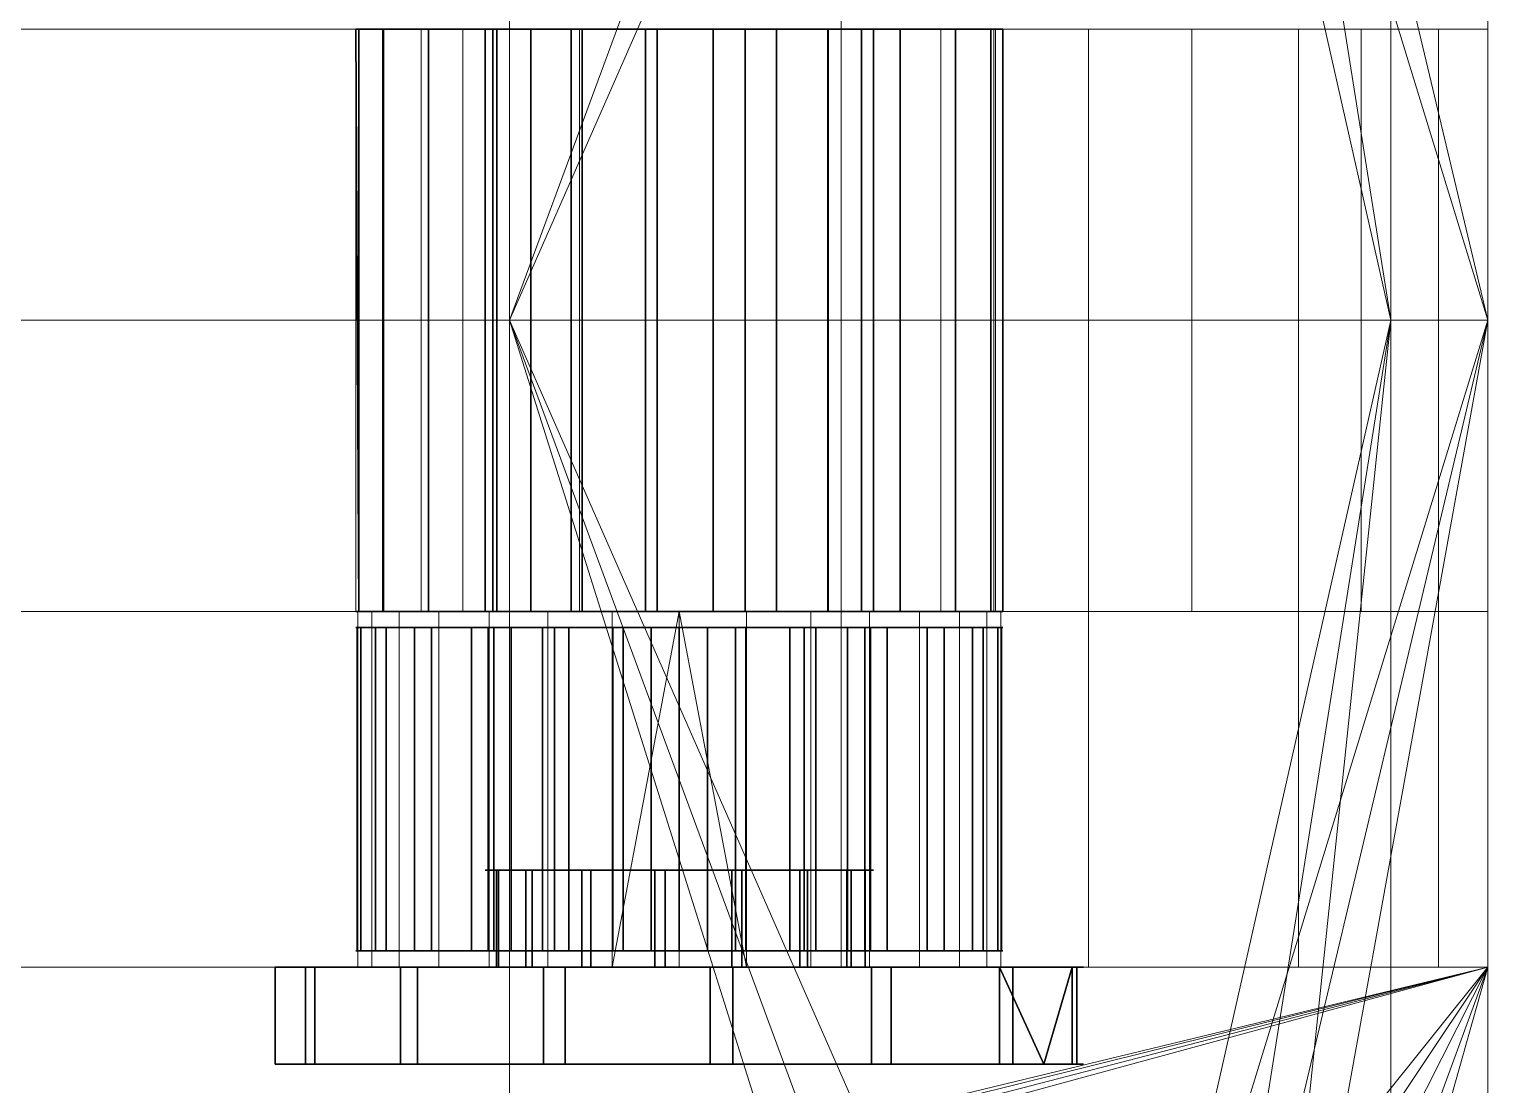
# Model space of a CAD drawing. Header units: millimetres. Extents: x -193 to 143, y -35 to 118.
# Drawn here: x 84.9 to 130, y 31.36 to 64 of the extents above; entities that cross this region are included whole.
import ezdxf

# ---------------------------------------------------------------- set-up
doc = ezdxf.new("R2010")
doc.units = ezdxf.units.MM
doc.layers.add('1', color=7, linetype='Continuous', true_color=0xffffff)

# ---------------------------------------------------------------- blocks, each defined once
blk = doc.blocks.new('UG_SURFACE_001')
at = {"layer": '1', "color": 30, "linetype": 'Continuous', "lineweight": 18}
for points in [[(129.999995, 109.999999, 12), (129.999995, 75.000003, 12), (129.999995, 55), (129.999995, 93.75)], [(64.999998, 93.75), (99.749997, 93.75), (99.749997, 55), (64.999998, 55)], [(99.749997, 55), (99.749997, 93.75), (113.833465, 93.75), (113.985218, 93.54113)], [(99.749997, 55), (113.985218, 93.54113), (116.145901, 92.293657)], [(120.999999, 92.803851), (122.050807, 93.75), (127.000004, 93.75), (127.000004, 55)], [(127.000004, 93.75), (129.999995, 93.75), (129.999995, 55), (127.000004, 55)], [(127.000004, 55), (118.627168, 92.032872), (120.999999, 92.803851)], [(116.145901, 92.293657), (118.627168, 92.032872), (127.000004, 55), (99.749997, 55)], [(129.999995, 55), (129.999995, 75.000003, 12), (129.999995, 64.000003, 12)], [(0, 64.000003, 12), (0, 46, 12), (129.999995, 46, 12), (129.999995, 64.000003, 12)], [(129.999995, 55), (129.999995, 64.000003, 12), (129.999995, 46, 12)], [(64.999998, 55), (99.749997, 55), (99.749997, 7.75), (64.999998, 7.75)], [(99.749997, 55), (116.145901, 17.706338), (113.985218, 16.458869)], [(113.985218, 16.458869), (112.518728, 14.44042), (99.749997, 55)], [(118.627168, 17.967131), (116.145901, 17.706338), (99.749997, 55), (127.000004, 55)], [(112.518728, 14.44042), (112.000003, 12), (99.749997, 7.75), (99.749997, 55)], [(127.000004, 55), (120.999999, 17.196152), (118.627168, 17.967131)], [(122.854099, 15.526712), (120.999999, 17.196152), (127.000004, 55)], [(127.000004, 55), (127.000004, 7.75), (123.868883, 13.24747), (122.854099, 15.526712)], [(127.000004, 55), (129.999995, 55), (129.999995, 7.75), (127.000004, 7.75)], [(129.999995, 46, 12), (129.999995, 35, 12), (129.999995, 55)], [(129.999995, 7.75), (129.999995, 55), (129.999995, 35, 12), (129.999995, 0, 12)], [(129.999995, 46, 12), (0, 46, 12), (100.932635, 46, 55.864546), (104.999997, 46, 55)], [(29.067367, 46, 55.864546), (32.43145, 46, 58.308695), (100.932635, 46, 55.864546), (0, 46, 12)], [(109.999999, 35, 90.000004), (109.999999, 46, 90.000004), (20, 46, 90.000004), (20, 35, 90.000004)], [(20, 46, 90.000004), (109.999999, 46, 90.000004), (30.877853, 46, 73.090173), (27.079117, 46, 74.781477)], [(109.999999, 46, 90.000004), (33.660255, 46, 70), (30.877853, 46, 73.090173)], [(95.489435, 46, 61.909828), (32.43145, 46, 58.308695), (34.510564, 46, 61.909828)], [(32.43145, 46, 58.308695), (95.489435, 46, 61.909828), (97.568549, 46, 58.308695)], [(97.568549, 46, 58.308695), (100.932635, 46, 55.864546), (32.43145, 46, 58.308695)], [(33.660255, 46, 70), (96.339747, 46, 70), (95.054783, 46, 66.045284)], [(34.94522, 46, 66.045284), (33.660255, 46, 70), (95.054783, 46, 66.045284)], [(102.920882, 46, 74.781477), (99.122144, 46, 73.090173), (33.660255, 46, 70), (109.999999, 46, 90.000004)], [(99.122144, 46, 73.090173), (96.339747, 46, 70), (33.660255, 46, 70)], [(34.510564, 46, 61.909828), (34.94522, 46, 66.045284), (95.054783, 46, 66.045284), (95.489435, 46, 61.909828)], [(95.054783, 35, 66.045284), (95.054783, 46, 66.045284), (96.339747, 46, 70), (96.339747, 35, 70)], [(95.489435, 35, 61.909828), (95.489435, 46, 61.909828), (95.054783, 46, 66.045284), (95.054783, 35, 66.045284)], [(97.568549, 35, 58.308695), (97.568549, 46, 58.308695), (95.489435, 46, 61.909828), (95.489435, 35, 61.909828)], [(96.339747, 35, 70), (96.339747, 46, 70), (99.122144, 46, 73.090173), (99.122144, 35, 73.090173)], [(100.932635, 35, 55.864546), (100.932635, 46, 55.864546), (97.568549, 46, 58.308695), (97.568549, 35, 58.308695)], [(99.122144, 35, 73.090173), (99.122144, 46, 73.090173), (102.920882, 46, 74.781477), (102.920882, 35, 74.781477)], [(104.999997, 35, 55), (104.999997, 46, 55), (100.932635, 46, 55.864546), (100.932635, 35, 55.864546)], [(109.999999, 46, 90.000004), (104.999997, 46, 75.000003), (102.920882, 46, 74.781477)], [(107.079118, 35, 74.781477), (102.920882, 35, 74.781477), (104.999997, 46, 75.000003)], [(102.920882, 35, 74.781477), (102.920882, 46, 74.781477), (104.999997, 46, 75.000003)], [(129.999995, 46, 12), (104.999997, 46, 55), (109.067366, 46, 55.864546)], [(107.079118, 46, 74.781477), (104.999997, 46, 75.000003), (109.999999, 46, 90.000004)], [(109.067366, 35, 55.864546), (109.067366, 46, 55.864546), (104.999997, 46, 55), (104.999997, 35, 55)], [(104.999997, 46, 75.000003), (107.079118, 46, 74.781477), (107.079118, 35, 74.781477)], [(109.999999, 46, 90.000004), (117.653668, 46, 88.477589), (110.877849, 46, 73.090173), (107.079118, 46, 74.781477)], [(107.079118, 35, 74.781477), (107.079118, 46, 74.781477), (110.877849, 46, 73.090173), (110.877849, 35, 73.090173)], [(109.067366, 46, 55.864546), (112.431452, 46, 58.308695), (129.999995, 46, 12)], [(112.431452, 35, 58.308695), (112.431452, 46, 58.308695), (109.067366, 46, 55.864546), (109.067366, 35, 55.864546)], [(109.999999, 46, 90.000004), (109.999999, 35, 90.000004), (117.653668, 35, 88.477589), (117.653668, 46, 88.477589)], [(110.877849, 46, 73.090173), (117.653668, 46, 88.477589), (124.142133, 46, 84.142134)], [(124.142133, 46, 84.142134), (128.477588, 46, 77.653669), (113.660254, 46, 70), (110.877849, 46, 73.090173)], [(110.877849, 35, 73.090173), (110.877849, 46, 73.090173), (113.660254, 46, 70), (113.660254, 35, 70)], [(129.999995, 46, 70), (129.999995, 46, 12), (112.431452, 46, 58.308695), (114.510566, 46, 61.909828)], [(114.510566, 35, 61.909828), (114.510566, 46, 61.909828), (112.431452, 46, 58.308695), (112.431452, 35, 58.308695)], [(114.945218, 46, 66.045284), (113.660254, 46, 70), (128.477588, 46, 77.653669), (129.999995, 46, 70)], [(113.660254, 35, 70), (113.660254, 46, 70), (114.945218, 46, 66.045284), (114.945218, 35, 66.045284)], [(114.510566, 46, 61.909828), (114.945218, 46, 66.045284), (129.999995, 46, 70)], [(114.945218, 35, 66.045284), (114.945218, 46, 66.045284), (114.510566, 46, 61.909828), (114.510566, 35, 61.909828)], [(117.653668, 46, 88.477589), (117.653668, 35, 88.477589), (124.142133, 35, 84.142134), (124.142133, 46, 84.142134)], [(124.142133, 46, 84.142134), (124.142133, 35, 84.142134), (128.477588, 35, 77.653669), (128.477588, 46, 77.653669)], [(128.477588, 46, 77.653669), (128.477588, 35, 77.653669), (129.999995, 35, 70), (129.999995, 46, 70)], [(129.999995, 46, 12), (129.999995, 46, 70), (129.999995, 35, 70), (129.999995, 35, 12)], [(44.227459, 14.377641, 12), (45.26132, 14.486304, 12), (129.999995, 35, 12), (0, 35, 12)], [(29.067367, 35, 55.864546), (25, 35, 55), (0, 35, 12), (129.999995, 35, 12)], [(20, 35, 90.000004), (96.339747, 35, 70), (99.122144, 35, 73.090173)], [(99.122144, 35, 73.090173), (102.920882, 35, 74.781477), (109.999999, 35, 90.000004), (20, 35, 90.000004)], [(27.079117, 35, 74.781477), (95.054783, 35, 66.045284), (96.339747, 35, 70), (20, 35, 90.000004)], [(27.079117, 35, 74.781477), (95.489435, 35, 61.909828), (95.054783, 35, 66.045284)], [(27.079117, 35, 74.781477), (100.932635, 35, 55.864546), (97.568549, 35, 58.308695)], [(97.568549, 35, 58.308695), (95.489435, 35, 61.909828), (27.079117, 35, 74.781477)], [(100.932635, 35, 55.864546), (27.079117, 35, 74.781477), (30.877853, 35, 73.090173)], [(129.999995, 35, 12), (32.43145, 35, 58.308695), (29.067367, 35, 55.864546)], [(30.877853, 35, 73.090173), (33.660255, 35, 70), (100.932635, 35, 55.864546)], [(34.510564, 35, 61.909828), (32.43145, 35, 58.308695), (129.999995, 35, 12)], [(100.932635, 35, 55.864546), (33.660255, 35, 70), (34.94522, 35, 66.045284)], [(100.932635, 35, 55.864546), (34.94522, 35, 66.045284), (34.510564, 35, 61.909828), (129.999995, 35, 12)], [(129.999995, 35, 12), (45.26132, 14.486304, 12), (46.250001, 14.165063, 12)], [(129.999995, 35, 12), (46.250001, 14.165063, 12), (47.022544, 13.469463, 12)], [(47.022544, 13.469463, 12), (47.445368, 12.51978, 12), (129.999995, 35, 12)], [(113.985218, 16.458869, 12), (116.145901, 17.706338, 12), (129.999995, 35, 12), (47.445368, 12.51978, 12)], [(129.999995, 35, 12), (104.999997, 35, 55), (100.932635, 35, 55.864546)], [(109.999999, 35, 90.000004), (102.920882, 35, 74.781477), (107.079118, 35, 74.781477)], [(109.067366, 35, 55.864546), (104.999997, 35, 55), (129.999995, 35, 12)], [(107.079118, 35, 74.781477), (110.877849, 35, 73.090173), (117.653668, 35, 88.477589), (109.999999, 35, 90.000004)], [(129.999995, 35, 12), (112.431452, 35, 58.308695), (109.067366, 35, 55.864546)], [(110.877849, 35, 73.090173), (113.660254, 35, 70), (128.477588, 35, 77.653669), (124.142133, 35, 84.142134)], [(124.142133, 35, 84.142134), (117.653668, 35, 88.477589), (110.877849, 35, 73.090173)], [(114.510566, 35, 61.909828), (112.431452, 35, 58.308695), (129.999995, 35, 12), (129.999995, 35, 70)], [(129.999995, 35, 70), (128.477588, 35, 77.653669), (113.660254, 35, 70), (114.945218, 35, 66.045284)], [(129.999995, 35, 70), (114.945218, 35, 66.045284), (114.510566, 35, 61.909828)], [(129.999995, 35, 12), (116.145901, 17.706338, 12), (118.627168, 17.967131, 12)], [(118.627168, 17.967131, 12), (120.999999, 17.196152, 12), (129.999995, 35, 12)], [(129.999995, 35, 12), (120.999999, 17.196152, 12), (122.854099, 15.526712, 12)], [(122.854099, 15.526712, 12), (123.868883, 13.24747, 12), (129.999995, 35, 12)], [(129.999995, 0, 12), (129.999995, 35, 12), (123.868883, 13.24747, 12), (123.868883, 10.75253, 12)]]:
    blk.add_3dface(points, dxfattribs=at)
blk = doc.blocks.new('stoika_KR1_BODY')
at = {"layer": '1', "color": 30, "linetype": 'Continuous', "lineweight": 18}
for p, q in [((130, 0), (130, 110)), ((110, 64, 90), (110, 75, 90)), ((130, 75, 70), (130, 64, 70)), ((0, 64, 12), (130, 64, 12)), ((20, 64, 90), (110, 64, 90)), ((130, 64, 12), (130, 46, 12)), ((130, 64, 12), (130, 64, 70)), ((0, 46, 12), (130, 46, 12)), ((110, 46, 90), (20, 46, 90)), ((110, 35, 90), (110, 46, 90)), ((130, 46, 70), (130, 35, 70)), ((130, 46, 12), (130, 46, 70)), ((0, 35, 12), (130, 35, 12)), ((20, 35, 90), (110, 35, 90)), ((130, 35, 12), (130, 0, 12)), ((130, 35, 12), (130, 35, 70))]:
    blk.add_line(p, q, dxfattribs=at)
at = {"layer": '1', "color": 30, "linetype": 'Continuous', "lineweight": 18, "extrusion": (0, -1, 0)}
for centre in [(105, 65, -64), (105, 65, -35)]:
    blk.add_circle(centre, 10, dxfattribs=at)
at = {"layer": '1', "color": 30, "linetype": 'Continuous', "lineweight": 18, "extrusion": (0, 1, 0)}
blk.add_circle((-105, 65, 46), 10, dxfattribs=at)
at = {"layer": '1', "color": 30, "linetype": 'Continuous', "lineweight": 18, "extrusion": (0, -1, 0)}
for centre in [(110, 70, -64), (110, 70, -35)]:
    blk.add_arc(centre, 20, 0, 90, dxfattribs=at)
at = {"layer": '1', "color": 30, "linetype": 'Continuous', "lineweight": 18, "extrusion": (0, 1, 0)}
blk.add_arc((-110, 70, 46), 20, 90, 180, dxfattribs=at)
at = {"layer": '1', "color": 30, "linetype": 'Continuous', "lineweight": 18}
blk.add_blockref('UG_SURFACE_001', (0, 0), dxfattribs=at)
blk = doc.blocks.new('UG_SURFACE_002')
at = {"layer": '1', "color": 30, "linetype": 'Continuous', "lineweight": 18}
for points in [[(217.999995, 140.000001, 17.999999), (287.499994, 140.000001, 17.999999), (287.499994, 140.000001), (217.999995, 140.000001)], [(217.999995, 140.000001), (275.808692, 123.431452), (273.364544, 120.067365)], [(279.409826, 125.510558), (275.808692, 123.431452), (217.999995, 140.000001), (287.499994, 140.000001)], [(217.999995, 140.000001), (272.500008, 115.999997), (229.499996, 78.464098), (227.918118, 78.978084)], [(273.364544, 120.067365), (272.500008, 115.999997), (217.999995, 140.000001)], [(287.499994, 140.000001), (283.545285, 125.945225), (279.409826, 125.510558)], [(287.499994, 124.660254), (283.545285, 125.945225), (287.499994, 140.000001), (295.153677, 138.477594)], [(295.153677, 138.477594, 17.999999), (295.153677, 138.477594), (287.499994, 140.000001), (287.499994, 140.000001, 17.999999)], [(290.590167, 121.877849), (287.499994, 124.660254), (295.153677, 138.477594), (301.64215, 134.142131)], [(301.64215, 134.142131, 17.999999), (301.64215, 134.142131), (295.153677, 138.477594), (295.153677, 138.477594, 17.999999)], [(290.590167, 121.877849), (301.64215, 134.142131), (305.977583, 127.653673)], [(305.977583, 127.653673, 17.999999), (305.977583, 127.653673), (301.64215, 134.142131), (301.64215, 134.142131, 17.999999)], [(305.977583, 127.653673), (307.500005, 119.999997), (292.281479, 118.079118), (290.590167, 121.877849)], [(307.500005, 119.999997, 17.999999), (307.500005, 119.999997), (305.977583, 127.653673), (305.977583, 127.653673, 17.999999)], [(283.545285, 125.945225), (283.545285, 125.945225, 17.999999), (279.409826, 125.510558, 17.999999), (279.409826, 125.510558)], [(287.499994, 124.660254), (287.499994, 124.660254, 17.999999), (283.545285, 125.945225, 17.999999), (283.545285, 125.945225)], [(279.409826, 125.510558), (279.409826, 125.510558, 17.999999), (275.808692, 123.431452, 17.999999), (275.808692, 123.431452)], [(290.590167, 121.877849), (290.590167, 121.877849, 17.999999), (287.499994, 124.660254, 17.999999), (287.499994, 124.660254)], [(275.808692, 123.431452), (275.808692, 123.431452, 17.999999), (273.364544, 120.067365, 17.999999), (273.364544, 120.067365)], [(292.281479, 118.079118), (292.281479, 118.079118, 17.999999), (290.590167, 121.877849, 17.999999), (290.590167, 121.877849)], [(273.364544, 120.067365), (273.364544, 120.067365, 17.999999), (272.500008, 115.999997, 17.999999), (272.500008, 115.999997)], [(290.590167, 110.122144), (292.281479, 113.920882), (307.500005, 119.999997), (307.500005, 79.999998)], [(307.500005, 119.999997), (292.281479, 113.920882), (292.281479, 118.079118)], [(307.500005, 119.999997), (307.500005, 119.999997, 17.999999), (307.500005, 79.999998, 17.999999), (307.500005, 79.999998)], [(292.281479, 113.920882), (292.281479, 113.920882, 17.999999), (292.281479, 118.079118, 17.999999), (292.281479, 118.079118)], [(229.499996, 78.464098), (272.500008, 115.999997), (273.364544, 111.932635)], [(272.500008, 115.999997), (272.500008, 115.999997, 17.999999), (273.364544, 111.932635, 17.999999), (273.364544, 111.932635)], [(290.590167, 110.122144), (290.590167, 110.122144, 17.999999), (292.281479, 113.920882, 17.999999), (292.281479, 113.920882)], [(230.736062, 77.351138), (229.499996, 78.464098), (273.364544, 111.932635), (275.808692, 108.568549)], [(273.364544, 111.932635), (273.364544, 111.932635, 17.999999), (275.808692, 108.568549, 17.999999), (275.808692, 108.568549)], [(307.500005, 79.999998), (287.499994, 107.339747), (290.590167, 110.122144)], [(287.499994, 107.339747), (287.499994, 107.339747, 17.999999), (290.590167, 110.122144, 17.999999), (290.590167, 110.122144)], [(275.808692, 108.568549), (231.41259, 75.831644), (230.736062, 77.351138)], [(231.41259, 75.831644), (275.808692, 108.568549), (279.409826, 106.489435)], [(275.808692, 108.568549), (275.808692, 108.568549, 17.999999), (279.409826, 106.489435, 17.999999), (279.409826, 106.489435)], [(283.545285, 106.054783), (287.499994, 107.339747), (307.500005, 79.999998)], [(283.545285, 106.054783), (283.545285, 106.054783, 17.999999), (287.499994, 107.339747, 17.999999), (287.499994, 107.339747)], [(279.409826, 106.489435), (283.545285, 106.054783), (307.500005, 79.999998), (231.41259, 75.831644)], [(279.409826, 106.489435), (279.409826, 106.489435, 17.999999), (283.545285, 106.054783, 17.999999), (283.545285, 106.054783)], [(307.500005, 79.999998), (303.584516, 55.27864), (231.41259, 74.168354), (231.41259, 75.831644)], [(303.584516, 55.27864, 17.999999), (303.584516, 55.27864), (307.500005, 79.999998), (307.500005, 79.999998, 17.999999)], [(230.736062, 72.648861), (231.41259, 74.168354), (303.584516, 55.27864), (298.347294, 45.000002)], [(298.347294, 45.000002), (229.499996, 71.5359), (230.736062, 72.648861)], [(227.918118, 71.021914), (229.499996, 71.5359), (298.347294, 45.000002), (217.999995, 45.000002)], [(298.347294, 45.000002), (303.584516, 55.27864), (303.584516, 55.27864, 17.999999), (298.347294, 45.000002, 17.999999)], [(217.999995, 45.000002), (298.347294, 45.000002), (229.499996, 18.464101), (227.918118, 18.978087)], [(230.736062, 17.351141), (229.499996, 18.464101), (298.347294, 45.000002)], [(298.347294, 45.000002), (292.221367, 32.977179), (231.41259, 15.831647), (230.736062, 17.351141)], [(298.347294, 45.000002, 17.999999), (292.221367, 32.977179, 17.999999), (292.221367, 32.977179), (298.347294, 45.000002)], [(292.221367, 32.977179), (274.522811, 15.27864), (231.41259, 14.168353), (231.41259, 15.831647)], [(274.522811, 15.27864, 17.999999), (274.522811, 15.27864), (292.221367, 32.977179), (292.221367, 32.977179, 17.999999)], [(230.736062, 12.648859), (231.41259, 14.168353), (274.522811, 15.27864), (252.221346, 3.915478)], [(252.221346, 3.915478, 17.999999), (252.221346, 3.915478), (274.522811, 15.27864), (274.522811, 15.27864, 17.999999)]]:
    blk.add_3dface(points, dxfattribs=at)
blk = doc.blocks.new('uxo_KR1_BODY')
at = {"layer": '1', "color": 30, "linetype": 'Continuous', "lineweight": 18}
for p, q in [((287.5, 140), (197.5, 140)), ((197.5, 140, 18), (287.5, 140, 18)), ((287.5, 140, 18), (287.5, 140)), ((307.5, 120), (307.5, 120, 18)), ((307.5, 120, 18), (307.5, 80, 18)), ((307.5, 80), (307.5, 120)), ((307.5, 80, 18), (307.5, 80))]:
    blk.add_line(p, q, dxfattribs=at)
at = {"layer": '1', "color": 30, "linetype": 'Continuous', "lineweight": 18, "extrusion": (0, 0, -1)}
for centre in [(-282.5, 116, -18), (-282.5, 116)]:
    blk.add_circle(centre, 10, dxfattribs=at)
for centre, radius, start, end in [((-287.5, 120), 20, 90, 180), ((-227.5, 80), 80, 180, 270)]:
    blk.add_arc(centre, radius, start, end, dxfattribs=at)
at = {"layer": '1', "color": 30, "linetype": 'Continuous', "lineweight": 18}
for centre, radius, start, end in [((287.5, 120, 18), 20, 0, 90), ((227.5, 80, 18), 80, 270, 0)]:
    blk.add_arc(centre, radius, start, end, dxfattribs=at)
blk.add_blockref('UG_SURFACE_002', (0, 0), dxfattribs=at)
blk = doc.blocks.new('UG_SURFACE_003')
at = {"layer": '1', "color": 11, "linetype": 'Continuous', "lineweight": 25}
for points in [[(0, 10, 10), (-2.58819, 9.659259, 10), (-1.041889, 5.908846, 10), (1.041889, 5.908846, 10)], [(0, 10, 10), (0, 10), (-2.58819, 9.659259), (-2.58819, 9.659259, 10)], [(1.041889, 5.908846), (-1.041889, 5.908846), (-2.58819, 9.659259), (0, 10)], [(1.041889, 5.908846, 10), (2.58819, 9.659259, 10), (0, 10, 10)], [(2.58819, 9.659259, 10), (2.58819, 9.659259), (0, 10), (0, 10, 10)], [(0, 10), (2.58819, 9.659259), (1.041889, 5.908846)], [(-2.58819, 9.659259, 10), (-5, 8.660254, 10), (-3, 5.196152, 10), (-1.041889, 5.908846, 10)], [(-2.58819, 9.659259, 10), (-2.58819, 9.659259), (-5, 8.660254), (-5, 8.660254, 10)], [(-1.041889, 5.908846), (-3, 5.196152), (-5, 8.660254), (-2.58819, 9.659259)], [(5, 8.660254, 10), (2.58819, 9.659259, 10), (1.041889, 5.908846, 10), (3, 5.196152, 10)], [(2.58819, 9.659259), (5, 8.660254), (3, 5.196152), (1.041889, 5.908846)], [(5, 8.660254, 10), (5, 8.660254), (2.58819, 9.659259), (2.58819, 9.659259, 10)], [(-4.596266, 3.856726, 10), (-3, 5.196152, 10), (-5, 8.660254, 10), (-7.071068, 7.071068, 10)], [(-5, 8.660254, 10), (-5, 8.660254), (-7.071068, 7.071068), (-7.071068, 7.071068, 10)], [(-7.071068, 7.071068), (-5, 8.660254), (-3, 5.196152), (-4.596266, 3.856726)], [(7.071068, 7.071068, 10), (5, 8.660254, 10), (3, 5.196152, 10), (4.596266, 3.856726, 10)], [(4.596266, 3.856726), (3, 5.196152), (5, 8.660254), (7.071068, 7.071068)], [(7.071068, 7.071068, 10), (7.071068, 7.071068), (5, 8.660254), (5, 8.660254, 10)], [(-4.596266, 3.856726, 10), (-7.071068, 7.071068, 10), (-8.660254, 5, 10)], [(-7.071068, 7.071068, 10), (-7.071068, 7.071068), (-8.660254, 5), (-8.660254, 5, 10)], [(-8.660254, 5), (-7.071068, 7.071068), (-4.596266, 3.856726)], [(8.660254, 5, 10), (7.071068, 7.071068, 10), (4.596266, 3.856726, 10), (5.638156, 2.052121, 10)], [(5.638156, 2.052121), (4.596266, 3.856726), (7.071068, 7.071068), (8.660254, 5)], [(8.660254, 5, 10), (8.660254, 5), (7.071068, 7.071068), (7.071068, 7.071068, 10)], [(-1.041889, 5.908846), (-1.041889, 5.908846, 10), (-3, 5.196152, 10), (-3, 5.196152)], [(1.041889, 5.908846), (1.041889, 5.908846, 10), (-1.041889, 5.908846, 10), (-1.041889, 5.908846)], [(3, 5.196152), (3, 5.196152, 10), (1.041889, 5.908846, 10), (1.041889, 5.908846)], [(-8.660254, 5, 10), (-9.659259, 2.58819, 10), (-5.638156, 2.052121, 10), (-4.596266, 3.856726, 10)], [(-8.660254, 5, 10), (-8.660254, 5), (-9.659259, 2.58819), (-9.659259, 2.58819, 10)], [(-4.596266, 3.856726), (-5.638156, 2.052121), (-9.659259, 2.58819), (-8.660254, 5)], [(-3, 5.196152), (-3, 5.196152, 10), (-4.596266, 3.856726, 10), (-4.596266, 3.856726)], [(4.596266, 3.856726), (4.596266, 3.856726, 10), (3, 5.196152, 10), (3, 5.196152)], [(5.638156, 2.052121, 10), (9.659259, 2.58819, 10), (8.660254, 5, 10)], [(8.660254, 5), (9.659259, 2.58819), (5.638156, 2.052121)], [(9.659259, 2.58819, 10), (9.659259, 2.58819), (8.660254, 5), (8.660254, 5, 10)], [(-4.596266, 3.856726), (-4.596266, 3.856726, 10), (-5.638156, 2.052121, 10), (-5.638156, 2.052121)], [(5.638156, 2.052121), (5.638156, 2.052121, 10), (4.596266, 3.856726, 10), (4.596266, 3.856726)], [(-9.659259, 2.58819, 10), (-10, 0, 10), (-6, 0, 10), (-5.638156, 2.052121, 10)], [(-9.659259, 2.58819, 10), (-9.659259, 2.58819), (-10, 0), (-10, 0, 10)], [(-5.638156, 2.052121), (-6, 0), (-10, 0), (-9.659259, 2.58819)], [(5.638156, 2.052121, 10), (6, 0, 10), (10, 0, 10), (9.659259, 2.58819, 10)], [(9.659259, 2.58819), (10, 0), (6, 0), (5.638156, 2.052121)], [(10, 0, 10), (10, 0), (9.659259, 2.58819), (9.659259, 2.58819, 10)], [(-5.638156, 2.052121), (-5.638156, 2.052121, 10), (-6, 0, 10), (-6, 0)], [(6, 0), (6, 0, 10), (5.638156, 2.052121, 10), (5.638156, 2.052121)], [(-10, 0, 10), (-9.659259, -2.58819, 10), (-5.638156, -2.052121, 10), (-6, 0, 10)], [(-10, 0, 10), (-10, 0), (-9.659259, -2.58819), (-9.659259, -2.58819, 10)], [(-9.659259, -2.58819), (-10, 0), (-6, 0), (-5.638156, -2.052121)], [(-6, 0), (-6, 0, 10), (-5.638156, -2.052121, 10), (-5.638156, -2.052121)], [(9.659259, -2.58819, 10), (10, 0, 10), (6, 0, 10), (5.638156, -2.052121, 10)], [(10, 0), (9.659259, -2.58819), (5.638156, -2.052121), (6, 0)], [(5.638156, -2.052121), (5.638156, -2.052121, 10), (6, 0, 10), (6, 0)], [(9.659259, -2.58819, 10), (9.659259, -2.58819), (10, 0), (10, 0, 10)], [(-5.638156, -2.052121, 10), (-9.659259, -2.58819, 10), (-8.660254, -5, 10)], [(-8.660254, -5), (-9.659259, -2.58819), (-5.638156, -2.052121)], [(-8.660254, -5, 10), (-7.071068, -7.071068, 10), (-4.596266, -3.856726, 10), (-5.638156, -2.052121, 10)], [(-5.638156, -2.052121), (-4.596266, -3.856726), (-7.071068, -7.071068), (-8.660254, -5)], [(-5.638156, -2.052121), (-5.638156, -2.052121, 10), (-4.596266, -3.856726, 10), (-4.596266, -3.856726)], [(8.660254, -5, 10), (9.659259, -2.58819, 10), (5.638156, -2.052121, 10), (4.596266, -3.856726, 10)], [(4.596266, -3.856726), (5.638156, -2.052121), (9.659259, -2.58819), (8.660254, -5)], [(4.596266, -3.856726), (4.596266, -3.856726, 10), (5.638156, -2.052121, 10), (5.638156, -2.052121)], [(-9.659259, -2.58819, 10), (-9.659259, -2.58819), (-8.660254, -5), (-8.660254, -5, 10)], [(8.660254, -5, 10), (8.660254, -5), (9.659259, -2.58819), (9.659259, -2.58819, 10)], [(-3, -5.196152, 10), (-4.596266, -3.856726, 10), (-7.071068, -7.071068, 10), (-5, -8.660254, 10)], [(-5, -8.660254), (-7.071068, -7.071068), (-4.596266, -3.856726), (-3, -5.196152)], [(-4.596266, -3.856726), (-4.596266, -3.856726, 10), (-3, -5.196152, 10), (-3, -5.196152)], [(5, -8.660254, 10), (7.071068, -7.071068, 10), (4.596266, -3.856726, 10), (3, -5.196152, 10)], [(3, -5.196152), (4.596266, -3.856726), (7.071068, -7.071068), (5, -8.660254)], [(3, -5.196152), (3, -5.196152, 10), (4.596266, -3.856726, 10), (4.596266, -3.856726)], [(4.596266, -3.856726, 10), (7.071068, -7.071068, 10), (8.660254, -5, 10)], [(8.660254, -5), (7.071068, -7.071068), (4.596266, -3.856726)], [(-8.660254, -5, 10), (-8.660254, -5), (-7.071068, -7.071068), (-7.071068, -7.071068, 10)], [(-5, -8.660254, 10), (-2.58819, -9.659259, 10), (-1.041889, -5.908846, 10), (-3, -5.196152, 10)], [(-3, -5.196152), (-1.041889, -5.908846), (-2.58819, -9.659259), (-5, -8.660254)], [(-3, -5.196152), (-3, -5.196152, 10), (-1.041889, -5.908846, 10), (-1.041889, -5.908846)], [(3, -5.196152, 10), (1.041889, -5.908846, 10), (2.58819, -9.659259, 10), (5, -8.660254, 10)], [(5, -8.660254), (2.58819, -9.659259), (1.041889, -5.908846), (3, -5.196152)], [(1.041889, -5.908846), (1.041889, -5.908846, 10), (3, -5.196152, 10), (3, -5.196152)], [(7.071068, -7.071068, 10), (7.071068, -7.071068), (8.660254, -5), (8.660254, -5, 10)], [(-1.041889, -5.908846, 10), (-2.58819, -9.659259, 10), (0, -10, 10)], [(0, -10), (-2.58819, -9.659259), (-1.041889, -5.908846)], [(0, -10, 10), (2.58819, -9.659259, 10), (1.041889, -5.908846, 10), (-1.041889, -5.908846, 10)], [(-1.041889, -5.908846), (1.041889, -5.908846), (2.58819, -9.659259), (0, -10)], [(-1.041889, -5.908846), (-1.041889, -5.908846, 10), (1.041889, -5.908846, 10), (1.041889, -5.908846)], [(-7.071068, -7.071068, 10), (-7.071068, -7.071068), (-5, -8.660254), (-5, -8.660254, 10)], [(5, -8.660254, 10), (5, -8.660254), (7.071068, -7.071068), (7.071068, -7.071068, 10)], [(-5, -8.660254, 10), (-5, -8.660254), (-2.58819, -9.659259), (-2.58819, -9.659259, 10)], [(2.58819, -9.659259, 10), (2.58819, -9.659259), (5, -8.660254), (5, -8.660254, 10)], [(-2.58819, -9.659259, 10), (-2.58819, -9.659259), (0, -10), (0, -10, 10)], [(0, -10, 10), (0, -10), (2.58819, -9.659259), (2.58819, -9.659259, 10)]]:
    blk.add_3dface(points, dxfattribs=at)
blk = doc.blocks.new('3012_327-12H9-10')
at = {"layer": '1', "color": 11, "linetype": 'Continuous', "lineweight": 25}
blk.add_circle((0, 0), 10, dxfattribs=at)
at = {"layer": '1', "color": 11, "linetype": 'Continuous', "lineweight": 25, "extrusion": (0, 0, -1)}
for centre, radius in [((0, 0, -10), 10), ((0, 0, -10), 6), ((0, 0), 6)]:
    blk.add_circle(centre, radius, dxfattribs=at)
at = {"layer": '1', "color": 11, "linetype": 'Continuous', "lineweight": 25}
blk.add_blockref('UG_SURFACE_003', (0, 0), dxfattribs=at)
blk = doc.blocks.new('UG_SURFACE_004')
at = {"layer": '1', "color": 11, "linetype": 'Continuous', "lineweight": 25}
for points in [[(-1.041889, 5.908846, 17.999999), (-0.682424, 9.976688, 17.999999), (-3.348796, 9.42261, 17.999999)], [(-0.682424, 9.976688, 17.999999), (-0.682424, 9.976688), (-3.348796, 9.42261), (-3.348796, 9.42261, 17.999999)], [(-3.348796, 9.42261), (-0.682424, 9.976688), (-1.041889, 5.908846)], [(-1.041889, 5.908846, 17.999999), (1.041889, 5.908846, 17.999999), (2.03456, 9.790841, 17.999999), (-0.682424, 9.976688, 17.999999)], [(-0.682424, 9.976688), (2.03456, 9.790841), (1.041889, 5.908846), (-1.041889, 5.908846)], [(2.03456, 9.790841, 17.999999), (2.03456, 9.790841), (-0.682424, 9.976688), (-0.682424, 9.976688, 17.999999)], [(4.60065, 8.878852, 17.999999), (2.03456, 9.790841, 17.999999), (1.041889, 5.908846, 17.999999), (3, 5.196152, 17.999999)], [(2.03456, 9.790841), (4.60065, 8.878852), (3, 5.196152), (1.041889, 5.908846)], [(4.60065, 8.878852, 17.999999), (4.60065, 8.878852), (2.03456, 9.790841), (2.03456, 9.790841, 17.999999)], [(-3.348796, 9.42261, 17.999999), (-5.766803, 8.169699, 17.999999), (-3, 5.196152, 17.999999), (-1.041889, 5.908846, 17.999999)], [(-3.348796, 9.42261, 17.999999), (-3.348796, 9.42261), (-5.766803, 8.169699), (-5.766803, 8.169699, 17.999999)], [(-1.041889, 5.908846), (-3, 5.196152), (-5.766803, 8.169699), (-3.348796, 9.42261)], [(6.825531, 7.30836, 17.999999), (4.60065, 8.878852, 17.999999), (3, 5.196152, 17.999999), (4.596266, 3.856726, 17.999999)], [(4.596266, 3.856726), (3, 5.196152), (4.60065, 8.878852), (6.825531, 7.30836)], [(6.825531, 7.30836, 17.999999), (6.825531, 7.30836), (4.60065, 8.878852), (4.60065, 8.878852, 17.999999)], [(-4.596266, 3.856726, 17.999999), (-3, 5.196152, 17.999999), (-5.766803, 8.169699, 17.999999), (-7.757113, 6.310879, 17.999999)], [(-5.766803, 8.169699, 17.999999), (-5.766803, 8.169699), (-7.757113, 6.310879), (-7.757113, 6.310879, 17.999999)], [(-7.757113, 6.310879), (-5.766803, 8.169699), (-3, 5.196152), (-4.596266, 3.856726)], [(8.544194, 5.195839, 17.999999), (6.825531, 7.30836, 17.999999), (4.596266, 3.856726, 17.999999)], [(4.596266, 3.856726), (6.825531, 7.30836), (8.544194, 5.195839)], [(8.544194, 5.195839, 17.999999), (8.544194, 5.195839), (6.825531, 7.30836), (6.825531, 7.30836, 17.999999)], [(-7.757113, 6.310879, 17.999999), (-9.172113, 3.984011, 17.999999), (-5.638156, 2.052121, 17.999999), (-4.596266, 3.856726, 17.999999)], [(-7.757113, 6.310879, 17.999999), (-7.757113, 6.310879), (-9.172113, 3.984011), (-9.172113, 3.984011, 17.999999)], [(-4.596266, 3.856726), (-5.638156, 2.052121), (-9.172113, 3.984011), (-7.757113, 6.310879)], [(-1.041889, 5.908846), (-1.041889, 5.908846, 17.999999), (-3, 5.196152, 17.999999), (-3, 5.196152)], [(1.041889, 5.908846), (1.041889, 5.908846, 17.999999), (-1.041889, 5.908846, 17.999999), (-1.041889, 5.908846)], [(3, 5.196152), (3, 5.196152, 17.999999), (1.041889, 5.908846, 17.999999), (1.041889, 5.908846)], [(-3, 5.196152), (-3, 5.196152, 17.999999), (-4.596266, 3.856726, 17.999999), (-4.596266, 3.856726)], [(4.596266, 3.856726), (4.596266, 3.856726, 17.999999), (3, 5.196152, 17.999999), (3, 5.196152)], [(4.596266, 3.856726, 17.999999), (5.638156, 2.052121, 17.999999), (9.629173, 2.697968, 17.999999), (8.544194, 5.195839, 17.999999)], [(8.544194, 5.195839), (9.629173, 2.697968), (5.638156, 2.052121), (4.596266, 3.856726)], [(9.629173, 2.697968, 17.999999), (9.629173, 2.697968), (8.544194, 5.195839), (8.544194, 5.195839, 17.999999)], [(-6, 0, 17.999999), (-5.638156, 2.052121, 17.999999), (-9.172113, 3.984011, 17.999999), (-9.906859, 1.361666, 17.999999)], [(-9.172113, 3.984011, 17.999999), (-9.172113, 3.984011), (-9.906859, 1.361666), (-9.906859, 1.361666, 17.999999)], [(-9.906859, 1.361666), (-9.172113, 3.984011), (-5.638156, 2.052121), (-6, 0)], [(-4.596266, 3.856726), (-4.596266, 3.856726, 17.999999), (-5.638156, 2.052121, 17.999999), (-5.638156, 2.052121)], [(5.638156, 2.052121), (5.638156, 2.052121, 17.999999), (4.596266, 3.856726, 17.999999), (4.596266, 3.856726)], [(5.638156, 2.052121, 17.999999), (6, 0, 17.999999), (10, 0, 17.999999), (9.629173, 2.697968, 17.999999)], [(9.629173, 2.697968), (10, 0), (6, 0), (5.638156, 2.052121)], [(10, 0, 17.999999), (10, 0), (9.629173, 2.697968), (9.629173, 2.697968, 17.999999)], [(-5.638156, 2.052121), (-5.638156, 2.052121, 17.999999), (-6, 0, 17.999999), (-6, 0)], [(6, 0), (6, 0, 17.999999), (5.638156, 2.052121, 17.999999), (5.638156, 2.052121)], [(-9.906859, 1.361666, 17.999999), (-10, 0, 17.999999), (-6, 0, 17.999999)], [(-9.906859, 1.361666), (-9.906859, -1.361666), (-10, 0, 17.999999)], [(-10, 0, 17.999999), (-9.906859, 1.361666, 17.999999), (-9.906859, 1.361666)], [(-6, 0), (-9.906859, -1.361666), (-9.906859, 1.361666)], [(-6, 0, 17.999999), (-10, 0, 17.999999), (-9.906859, -1.361666, 17.999999)], [(-9.906859, -1.361666), (-9.906859, -1.361666, 17.999999), (-10, 0, 17.999999)], [(-9.906859, -1.361666, 17.999999), (-9.172113, -3.984011, 17.999999), (-5.638156, -2.052121, 17.999999), (-6, 0, 17.999999)], [(-9.172113, -3.984011), (-9.906859, -1.361666), (-6, 0), (-5.638156, -2.052121)], [(-6, 0), (-6, 0, 17.999999), (-5.638156, -2.052121, 17.999999), (-5.638156, -2.052121)], [(9.629173, -2.697968, 17.999999), (10, 0, 17.999999), (6, 0, 17.999999), (5.638156, -2.052121, 17.999999)], [(10, 0), (9.629173, -2.697968), (5.638156, -2.052121), (6, 0)], [(5.638156, -2.052121), (5.638156, -2.052121, 17.999999), (6, 0, 17.999999), (6, 0)], [(9.629173, -2.697968, 17.999999), (9.629173, -2.697968), (10, 0), (10, 0, 17.999999)], [(-9.906859, -1.361666, 17.999999), (-9.906859, -1.361666), (-9.172113, -3.984011), (-9.172113, -3.984011, 17.999999)], [(-4.596266, -3.856726, 17.999999), (-5.638156, -2.052121, 17.999999), (-9.172113, -3.984011, 17.999999), (-7.757113, -6.310879, 17.999999)], [(-7.757113, -6.310879), (-9.172113, -3.984011), (-5.638156, -2.052121), (-4.596266, -3.856726)], [(-5.638156, -2.052121), (-5.638156, -2.052121, 17.999999), (-4.596266, -3.856726, 17.999999), (-4.596266, -3.856726)], [(8.544194, -5.195839, 17.999999), (9.629173, -2.697968, 17.999999), (5.638156, -2.052121, 17.999999), (4.596266, -3.856726, 17.999999)], [(4.596266, -3.856726), (5.638156, -2.052121), (9.629173, -2.697968), (8.544194, -5.195839)], [(4.596266, -3.856726), (4.596266, -3.856726, 17.999999), (5.638156, -2.052121, 17.999999), (5.638156, -2.052121)], [(8.544194, -5.195839, 17.999999), (8.544194, -5.195839), (9.629173, -2.697968), (9.629173, -2.697968, 17.999999)], [(-9.172113, -3.984011, 17.999999), (-9.172113, -3.984011), (-7.757113, -6.310879), (-7.757113, -6.310879, 17.999999)], [(-3, -5.196152, 17.999999), (-4.596266, -3.856726, 17.999999), (-7.757113, -6.310879, 17.999999), (-5.766803, -8.169699, 17.999999)], [(-5.766803, -8.169699), (-7.757113, -6.310879), (-4.596266, -3.856726), (-3, -5.196152)], [(-4.596266, -3.856726), (-4.596266, -3.856726, 17.999999), (-3, -5.196152, 17.999999), (-3, -5.196152)], [(4.60065, -8.878852, 17.999999), (6.825531, -7.30836, 17.999999), (4.596266, -3.856726, 17.999999), (3, -5.196152, 17.999999)], [(3, -5.196152), (4.596266, -3.856726), (6.825531, -7.30836), (4.60065, -8.878852)], [(3, -5.196152), (3, -5.196152, 17.999999), (4.596266, -3.856726, 17.999999), (4.596266, -3.856726)], [(4.596266, -3.856726, 17.999999), (6.825531, -7.30836, 17.999999), (8.544194, -5.195839, 17.999999)], [(8.544194, -5.195839), (6.825531, -7.30836), (4.596266, -3.856726)], [(-1.041889, -5.908846, 17.999999), (-3, -5.196152, 17.999999), (-5.766803, -8.169699, 17.999999), (-3.348796, -9.42261, 17.999999)], [(-3.348796, -9.42261), (-5.766803, -8.169699), (-3, -5.196152), (-1.041889, -5.908846)], [(-3, -5.196152), (-3, -5.196152, 17.999999), (-1.041889, -5.908846, 17.999999), (-1.041889, -5.908846)], [(3, -5.196152, 17.999999), (1.041889, -5.908846, 17.999999), (2.03456, -9.790841, 17.999999), (4.60065, -8.878852, 17.999999)], [(4.60065, -8.878852), (2.03456, -9.790841), (1.041889, -5.908846), (3, -5.196152)], [(1.041889, -5.908846), (1.041889, -5.908846, 17.999999), (3, -5.196152, 17.999999), (3, -5.196152)], [(6.825531, -7.30836, 17.999999), (6.825531, -7.30836), (8.544194, -5.195839), (8.544194, -5.195839, 17.999999)], [(-7.757113, -6.310879, 17.999999), (-7.757113, -6.310879), (-5.766803, -8.169699), (-5.766803, -8.169699, 17.999999)], [(-3.348796, -9.42261, 17.999999), (-0.682424, -9.976688, 17.999999), (-1.041889, -5.908846, 17.999999)], [(-1.041889, -5.908846), (-0.682424, -9.976688), (-3.348796, -9.42261)], [(-0.682424, -9.976688, 17.999999), (2.03456, -9.790841, 17.999999), (1.041889, -5.908846, 17.999999), (-1.041889, -5.908846, 17.999999)], [(-1.041889, -5.908846), (1.041889, -5.908846), (2.03456, -9.790841), (-0.682424, -9.976688)], [(-1.041889, -5.908846), (-1.041889, -5.908846, 17.999999), (1.041889, -5.908846, 17.999999), (1.041889, -5.908846)], [(4.60065, -8.878852, 17.999999), (4.60065, -8.878852), (6.825531, -7.30836), (6.825531, -7.30836, 17.999999)], [(-5.766803, -8.169699, 17.999999), (-5.766803, -8.169699), (-3.348796, -9.42261), (-3.348796, -9.42261, 17.999999)], [(2.03456, -9.790841, 17.999999), (2.03456, -9.790841), (4.60065, -8.878852), (4.60065, -8.878852, 17.999999)], [(-3.348796, -9.42261, 17.999999), (-3.348796, -9.42261), (-0.682424, -9.976688), (-0.682424, -9.976688, 17.999999)], [(-0.682424, -9.976688, 17.999999), (-0.682424, -9.976688), (2.03456, -9.790841), (2.03456, -9.790841, 17.999999)]]:
    blk.add_3dface(points, dxfattribs=at)
blk = doc.blocks.new('3012_327-12H9-18')
at = {"layer": '1', "color": 11, "linetype": 'Continuous', "lineweight": 25}
blk.add_circle((0, 0), 10, dxfattribs=at)
at = {"layer": '1', "color": 11, "linetype": 'Continuous', "lineweight": 25, "extrusion": (0, 0, -1)}
for centre, radius in [((0, 0, -18), 10), ((0, 0), 6), ((0, 0, -18), 6)]:
    blk.add_circle(centre, radius, dxfattribs=at)
at = {"layer": '1', "color": 11, "linetype": 'Continuous', "lineweight": 25}
blk.add_blockref('UG_SURFACE_004', (0, 0), dxfattribs=at)
blk = doc.blocks.new('UG_SURFACE_006')
at = {"layer": '1', "color": 30, "linetype": 'Continuous', "lineweight": 18}
for points in [[(99.749997, 93.75, 12), (64.999998, 93.75, 12), (64.999998, 55, 12), (99.749997, 55, 12)], [(64.999998, 93.75), (99.749997, 93.75), (99.749997, 55), (64.999998, 55)], [(113.985218, 93.54113, 12), (113.833465, 93.75, 12), (99.749997, 93.75, 12), (99.749997, 55, 12)], [(99.749997, 55), (99.749997, 93.75), (113.833465, 93.75), (113.985218, 93.54113)], [(116.145901, 92.293657, 12), (113.985218, 93.54113, 12), (99.749997, 55, 12)], [(99.749997, 55), (113.985218, 93.54113), (116.145901, 92.293657)], [(129.999995, 55, 12), (129.999995, 93.75, 12), (122.050807, 93.75, 12), (120.999999, 92.803851, 12)], [(120.999999, 92.803851), (122.050807, 93.75), (127.000004, 93.75), (127.000004, 55)], [(127.000004, 93.75), (129.999995, 93.75), (129.999995, 55), (127.000004, 55)], [(129.999995, 93.75, 12), (129.999995, 55, 12), (129.999995, 55), (129.999995, 93.75)], [(129.999995, 55, 12), (120.999999, 92.803851, 12), (118.627168, 92.032872, 12)], [(118.627168, 92.032872), (120.999999, 92.803851), (127.000004, 55)], [(99.749997, 55, 12), (129.999995, 55, 12), (118.627168, 92.032872, 12), (116.145901, 92.293657, 12)], [(116.145901, 92.293657), (118.627168, 92.032872), (127.000004, 55), (99.749997, 55)], [(99.749997, 55, 12), (64.999998, 55, 12), (64.999998, 7.75, 12), (99.749997, 7.75, 12)], [(64.999998, 55), (99.749997, 55), (99.749997, 7.75), (64.999998, 7.75)], [(129.999995, 55, 12), (99.749997, 55, 12), (116.145901, 17.706338, 12), (118.627168, 17.967131, 12)], [(99.749997, 55, 12), (112.518728, 14.44042, 12), (113.985218, 16.458869, 12)], [(99.749997, 55, 12), (99.749997, 7.75, 12), (112.000003, 12, 12), (112.518728, 14.44042, 12)], [(113.985218, 16.458869, 12), (116.145901, 17.706338, 12), (99.749997, 55, 12)], [(99.749997, 55), (116.145901, 17.706338), (113.985218, 16.458869)], [(113.985218, 16.458869), (112.518728, 14.44042), (99.749997, 55)], [(118.627168, 17.967131), (116.145901, 17.706338), (99.749997, 55), (127.000004, 55)], [(112.518728, 14.44042), (112.000003, 12), (99.749997, 7.75), (99.749997, 55)], [(118.627168, 17.967131, 12), (120.999999, 17.196152, 12), (129.999995, 55, 12)], [(127.000004, 55), (120.999999, 17.196152), (118.627168, 17.967131)], [(129.999995, 55, 12), (120.999999, 17.196152, 12), (122.854099, 15.526712, 12)], [(122.854099, 15.526712), (120.999999, 17.196152), (127.000004, 55)], [(122.854099, 15.526712, 12), (123.868883, 13.24747, 12), (129.999995, 7.75, 12), (129.999995, 55, 12)], [(127.000004, 55), (127.000004, 7.75), (123.868883, 13.24747), (122.854099, 15.526712)], [(127.000004, 55), (129.999995, 55), (129.999995, 7.75), (127.000004, 7.75)], [(129.999995, 55, 12), (129.999995, 7.75, 12), (129.999995, 7.75), (129.999995, 55)]]:
    blk.add_3dface(points, dxfattribs=at)
blk = doc.blocks.new('plohadka_pod_stoiku_KR1')
at = {"layer": '1', "color": 30, "linetype": 'Continuous', "lineweight": 18}
for p, q in [((130, 110, 12), (130, 0, 12)), ((130, 0), (130, 110))]:
    blk.add_line(p, q, dxfattribs=at)
blk.add_blockref('UG_SURFACE_006', (0, 0), dxfattribs=at)
blk = doc.blocks.new('UG_SURFACE_010')
at = {"layer": '1', "color": 21, "linetype": 'Continuous', "lineweight": 25}
for points in [[(-3.862713, 11.888206, -3), (-3.862713, 11.888206), (1.306606, 12.431524), (1.306606, 12.431524, -3)], [(-2.875, 4.979646), (-0.601039, 5.718501), (1.306606, 12.431524), (-3.862713, 11.888206)], [(6.25, 10.825317), (1.306606, 12.431524), (-0.601039, 5.718501), (1.776848, 5.468575)], [(1.306606, 12.431524, -3), (1.306606, 12.431524), (6.25, 10.825317), (6.25, 10.825317, -3)], [(-8.364133, 9.28931, -3), (-8.364133, 9.28931), (-3.862713, 11.888206), (-3.862713, 11.888206, -3)], [(-3.862713, 11.888206), (-8.364133, 9.28931), (-4.651848, 3.379765), (-2.875, 4.979646)], [(1.776848, 5.468575), (3.847501, 4.273083), (10.112712, 7.347316), (6.25, 10.825317)], [(6.25, 10.825317, -3), (6.25, 10.825317), (10.112712, 7.347316), (10.112712, 7.347316, -3)], [(-11.419319, 5.084208, -3), (-11.419319, 5.084208), (-8.364133, 9.28931), (-8.364133, 9.28931, -3)], [(-5.624349, 1.195492), (-4.651848, 3.379765), (-8.364133, 9.28931), (-11.419319, 5.084208)], [(12.226845, 2.598896), (10.112712, 7.347316), (3.847501, 4.273083), (5.252887, 2.338736)], [(10.112712, 7.347316, -3), (10.112712, 7.347316), (12.226845, 2.598896), (12.226845, 2.598896, -3)], [(-0.601039, 5.718501, 3), (-0.601039, 5.718501), (-2.875, 4.979646), (-2.875, 4.979646, 3)], [(1.776848, 5.468575, 3), (1.776848, 5.468575), (-0.601039, 5.718501), (-0.601039, 5.718501, 3)], [(3.847501, 4.273083, 3), (3.847501, 4.273083), (1.776848, 5.468575), (1.776848, 5.468575, 3)], [(-12.5, 0, -3), (-12.5, 0), (-11.419319, 5.084208), (-11.419319, 5.084208, -3)], [(-11.419319, 5.084208), (-12.5, 0), (-5.624349, -1.195492), (-5.624349, 1.195492)], [(-2.875, 4.979646, 3), (-2.875, 4.979646), (-4.651848, 3.379765), (-4.651848, 3.379765, 3)], [(5.252887, 2.338736, 3), (5.252887, 2.338736), (3.847501, 4.273083), (3.847501, 4.273083, 3)], [(-4.651848, 3.379765, 3), (-4.651848, 3.379765), (-5.624349, 1.195492), (-5.624349, 1.195492, 3)], [(5.252887, 2.338736), (5.75, 0), (12.226845, -2.598896), (12.226845, 2.598896)], [(5.75, 0, 3), (5.75, 0), (5.252887, 2.338736), (5.252887, 2.338736, 3)], [(12.226845, 2.598896), (12.226845, -2.598896), (12.5, 0, -3)], [(12.5, 0, -3), (12.226845, 2.598896, -3), (12.226845, 2.598896)], [(-5.624349, 1.195492, 3), (-5.624349, 1.195492), (-5.624349, -1.195492), (-5.624349, -1.195492, 3)], [(-11.419319, -5.084208, -3), (-11.419319, -5.084208), (-12.5, 0), (-12.5, 0, -3)], [(-12.5, 0), (-11.419319, -5.084208), (-4.651848, -3.379765), (-5.624349, -1.195492)], [(10.112712, -7.347316), (12.226845, -2.598896), (5.75, 0), (5.252887, -2.338736)], [(5.252887, -2.338736, 3), (5.252887, -2.338736), (5.75, 0), (5.75, 0, 3)], [(12.226845, -2.598896), (12.226845, -2.598896, -3), (12.5, 0, -3)], [(-5.624349, -1.195492, 3), (-5.624349, -1.195492), (-4.651848, -3.379765), (-4.651848, -3.379765, 3)], [(6.25, -10.825317), (10.112712, -7.347316), (5.252887, -2.338736), (3.847501, -4.273083)], [(3.847501, -4.273083, 3), (3.847501, -4.273083), (5.252887, -2.338736), (5.252887, -2.338736, 3)], [(12.226845, -2.598896, -3), (12.226845, -2.598896), (10.112712, -7.347316), (10.112712, -7.347316, -3)], [(-2.875, -4.979646), (-4.651848, -3.379765), (-11.419319, -5.084208), (-8.364133, -9.28931)], [(-4.651848, -3.379765, 3), (-4.651848, -3.379765), (-2.875, -4.979646), (-2.875, -4.979646, 3)], [(1.306606, -12.431524), (6.25, -10.825317), (3.847501, -4.273083), (1.776848, -5.468575)], [(1.776848, -5.468575, 3), (1.776848, -5.468575), (3.847501, -4.273083), (3.847501, -4.273083, 3)], [(-8.364133, -9.28931, -3), (-8.364133, -9.28931), (-11.419319, -5.084208), (-11.419319, -5.084208, -3)], [(-8.364133, -9.28931), (-3.862713, -11.888206), (-0.601039, -5.718501), (-2.875, -4.979646)], [(-2.875, -4.979646, 3), (-2.875, -4.979646), (-0.601039, -5.718501), (-0.601039, -5.718501, 3)], [(-3.862713, -11.888206), (1.306606, -12.431524), (1.776848, -5.468575), (-0.601039, -5.718501)], [(-0.601039, -5.718501, 3), (-0.601039, -5.718501), (1.776848, -5.468575), (1.776848, -5.468575, 3)], [(10.112712, -7.347316, -3), (10.112712, -7.347316), (6.25, -10.825317), (6.25, -10.825317, -3)], [(-3.862713, -11.888206, -3), (-3.862713, -11.888206), (-8.364133, -9.28931), (-8.364133, -9.28931, -3)], [(6.25, -10.825317, -3), (6.25, -10.825317), (1.306606, -12.431524), (1.306606, -12.431524, -3)], [(1.306606, -12.431524, -3), (1.306606, -12.431524), (-3.862713, -11.888206), (-3.862713, -11.888206, -3)]]:
    blk.add_3dface(points, dxfattribs=at)
blk = doc.blocks.new('3048-03_d12x047_BODY')
at = {"layer": '1', "color": 21, "linetype": 'Continuous', "lineweight": 25, "extrusion": (0, 0, -1)}
for centre, radius in [((0, 0), 12.5), ((0, 0, -3), 6)]:
    blk.add_circle(centre, radius, dxfattribs=at)
at = {"layer": '1', "color": 21, "linetype": 'Continuous', "lineweight": 25}
for centre, radius in [((0, 0, -3), 12.5), ((0, 0, -3), 10), ((0, 0, 3), 5.75), ((0, 0), 5.75)]:
    blk.add_circle(centre, radius, dxfattribs=at)
blk.add_blockref('UG_SURFACE_010', (0, 0), dxfattribs=at)

msp = doc.modelspace()

# ---------------------------------------------------------------- block references
at = {"layer": '1', "color": 3, "linetype": 'Continuous', "lineweight": 18}
for name, p in [('stoika_KR1_BODY', (0, 0)), ('plohadka_pod_stoiku_KR1', (0, 0, -12))]:
    msp.add_blockref(name, p, dxfattribs=at)
at = {"layer": '1', "color": 3, "linetype": 'Continuous', "lineweight": 18, "extrusion": (0, 1, 0)}
for name, p, rotation in [('3048-03_d12x047_BODY', (-105, 65, 35), 154.384767), ('uxo_KR1_BODY', (177.5, 181, 46), 180), ('3012_327-12H9-18', (-105, 65, 46), 180), ('3012_327-12H9-10', (-105, 65, 35.5), 130)]:
    msp.add_blockref(name, p, dxfattribs=dict(at, rotation=rotation))

doc.saveas('drawing.dxf')
